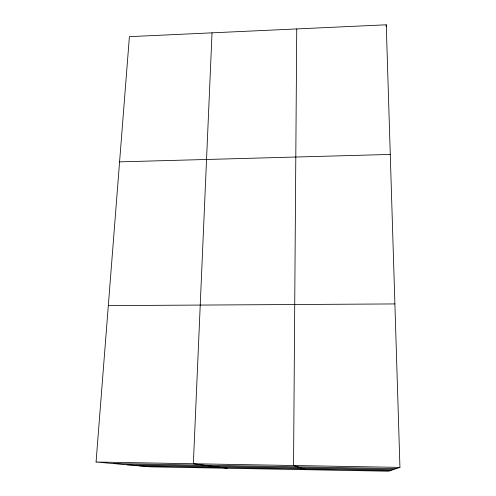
<?xml version="1.0" encoding="UTF-8"?>
<svg xmlns="http://www.w3.org/2000/svg" width="496" height="496" viewBox="0 0 496 496"><rect width="100%" height="100%" fill="white"/><g stroke="black" fill="none" stroke-linecap="round" stroke-linejoin="round"><path stroke-width="0.74" d="M296.738 28.929L293.551 465.515L305.821 469.687M212.034 32.841L193.353 463.748L227.242 468.255M96.057 462.03L129.394 36.654L386.26 24.8L399.943 467.393L388.709 471.2L150.443 466.854L96.057 462.03L399.943 467.393M386.136 26.319L386.26 24.8M119.579 161.863L390.271 154.436M108.314 305.61L394.89 303.93M113.503 463.58L396.316 468.627M127.125 464.789L393.502 469.576M139.605 465.893L390.935 470.45"/></g></svg>
